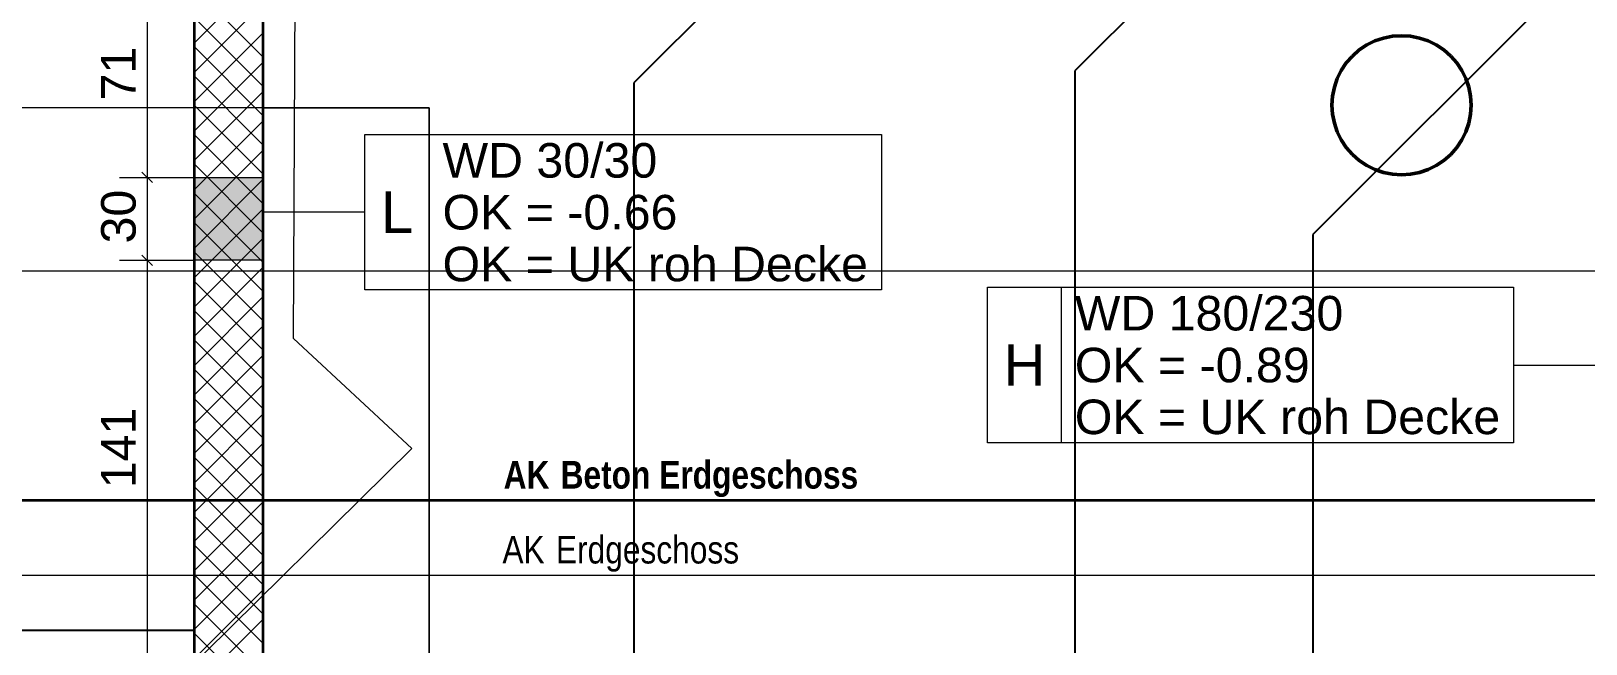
# Model space of a CAD drawing. Extents: x 885 to 2021, y 330 to 1122.
# Drawn here: x 1267.4 to 1379.8, y 547.6 to 592 of the extents above; entities that cross this region are included whole.
import ezdxf
from ezdxf.lldxf.tags import DXFTag

# ---------------------------------------------------------------- set-up
doc = ezdxf.new("R2010")
doc.units = 0
doc.layers.get('0').update_dxf_attribs({"lineweight": 18})
for name, color, linetype, lineweight in [('- Revision Neu', 7, 'Continuous', 25), ('000 Kataster Abbruch', 7, 'Continuous', 25), ('015 Innenwände Bauteilschraffuren Neu', 7, 'Continuous', 25), ('015 Innenwände Neu', 7, 'Continuous', 25), ('016 Trennwände Neu', 7, 'Continuous', 25), ('027 Oberhalb Neu', 7, 'Continuous', 25), ('030 Bodenaufbauten Neu', 7, 'Continuous', 25), ('035 Decken Neu', 7, 'Continuous', 25), ('080 Raum Innen Kontur Neu', 7, 'Continuous', 25), ('160 Beschriftungen Ausführung Neu', 7, 'Continuous', 25)]:
    doc.layers.add(name, color=color, linetype=linetype, lineweight=lineweight)
for name, color, linetype, lineweight, true_color in [('A_Durchbruchbeschriftung', 7, 'Continuous', 18, 0x008080), ('A_Mass_Aussparungen', 7, 'Continuous', 18, 0x0080ff), ('A_Wanddurchbruch', 7, 'Continuous', 18, 0x008080), ('S_Regenwasser_Einlage', 7, 'fein_strichliert-A0T8DHYQAL', 25, 0x0066cc), ('S_Schmutzwasser_Einlage', 7, 'fein_strichliert-A0T8DHYQAL', 25, 0xcc6600)]:
    doc.layers.add(name, color=color, linetype=linetype, lineweight=lineweight, true_color=true_color)
doc.styles.get("Standard").update_dxf_attribs({"font": 'arial.ttf'})
tags = doc.linetypes.add('Blase - eng', pattern='A,0,[2,5773_032 -1.UG1.shx,S=0.003987,R=0,X=-6.43284e-05,Y=0.012246],-0.5,0', length=0.5).pattern_tags.tags
tags[14:15] = [DXFTag(74, 4), DXFTag(75, 0), DXFTag(340, '0'), DXFTag(46, 1.0), DXFTag(50, 0.0), DXFTag(44, 0.0), DXFTag(45, 0.0)]
tags[12:13] = [DXFTag(74, 4), DXFTag(75, 0), DXFTag(340, '0'), DXFTag(46, 1.0), DXFTag(50, 0.0), DXFTag(44, 0.0), DXFTag(45, 0.0)]
tags = doc.linetypes.add('fein_strichliert-A0T8DHYQAL', pattern=[4, 1, -2, 1]).pattern_tags.tags
tags[8:9] = [DXFTag(74, 4), DXFTag(75, 0), DXFTag(340, '0'), DXFTag(46, 0.0), DXFTag(50, 0.0), DXFTag(44, 0.0), DXFTag(45, 0.0)]
tags[6:7] = [DXFTag(74, 4), DXFTag(75, 0), DXFTag(340, '0'), DXFTag(46, 0.0), DXFTag(50, 0.0), DXFTag(44, 0.0), DXFTag(45, 0.0)]
tags[4:5] = [DXFTag(74, 4), DXFTag(75, 0), DXFTag(340, '0'), DXFTag(46, 0.0), DXFTag(50, 0.0), DXFTag(44, 0.0), DXFTag(45, 0.0)]
tags = doc.linetypes.add('Strich 2_1mm', pattern=[0.003, 0.002, -0.001]).pattern_tags.tags
tags[6:7] = [DXFTag(74, 4), DXFTag(75, 0), DXFTag(340, '0'), DXFTag(46, 1.0), DXFTag(50, 0.0), DXFTag(44, 0.0), DXFTag(45, 0.0)]
tags[4:5] = [DXFTag(74, 4), DXFTag(75, 0), DXFTag(340, '0'), DXFTag(46, 1.0), DXFTag(50, 0.0), DXFTag(44, 0.0), DXFTag(45, 0.0)]
tags = doc.linetypes.add('Strichpunkt 3_1_1mm Achsen', pattern=[0.005, 0.003, -0.001, 0, -0.001]).pattern_tags.tags
tags[10:11] = [DXFTag(74, 4), DXFTag(75, 0), DXFTag(340, '0'), DXFTag(46, 1.0), DXFTag(50, 0.0), DXFTag(44, 0.0), DXFTag(45, 0.0)]
tags[8:9] = [DXFTag(74, 4), DXFTag(75, 0), DXFTag(340, '0'), DXFTag(46, 1.0), DXFTag(50, 0.0), DXFTag(44, 0.0), DXFTag(45, 0.0)]
tags[6:7] = [DXFTag(74, 4), DXFTag(75, 0), DXFTag(340, '0'), DXFTag(46, 1.0), DXFTag(50, 0.0), DXFTag(44, 0.0), DXFTag(45, 0.0)]
tags[4:5] = [DXFTag(74, 4), DXFTag(75, 0), DXFTag(340, '0'), DXFTag(46, 1.0), DXFTag(50, 0.0), DXFTag(44, 0.0), DXFTag(45, 0.0)]
tags = doc.linetypes.add('Unsichtbare Linie', pattern='A,0,[1,5773_032 -1.UG1.shx,S=10,R=0,X=0,Y=0],-10,0', length=10).pattern_tags.tags
tags[14:15] = [DXFTag(74, 4), DXFTag(75, 0), DXFTag(340, '0'), DXFTag(46, 1.0), DXFTag(50, 0.0), DXFTag(44, 0.0), DXFTag(45, 0.0)]
tags[12:13] = [DXFTag(74, 4), DXFTag(75, 0), DXFTag(340, '0'), DXFTag(46, 1.0), DXFTag(50, 0.0), DXFTag(44, 0.0), DXFTag(45, 0.0)]

# ---------------------------------------------------------------- blocks, each defined once
blk = doc.blocks.new('Referenz-A0T8DHYSAL', base_point=(1035.58, 400))
at = {"layer": 'S_Regenwasser_Einlage', "color": 0, "lineweight": -2}
for p, q in [((1348.67, 625.9), (1310.98, 588.21)), ((1310.98, 588.21), (1310.98, 511.08))]:
    blk.add_line(p, q, dxfattribs=at)
at = {"layer": 'S_Schmutzwasser_Einlage', "color": 0, "lineweight": -2}
for p, q in [((1437.62, 654.8), (1360.07, 577.25)), ((1379.67, 625.9), (1342.87, 589.1)), ((1342.87, 589.1), (1342.87, 527.72)), ((1360.07, 577.25), (1360.07, 535.75))]:
    blk.add_line(p, q, dxfattribs=at)
blk = doc.blocks.new('Referenz-A0T8DHYUAL', base_point=(896.59, 372.19))
at = {"layer": '- Revision Neu', "color": 0, "linetype": 'Blase - eng', "lineweight": 50, "ltscale": 0.125}
for p, q in [((1365.18, 591.46), (1364.56, 591.25)), ((1365.83, 591.59), (1365.18, 591.46)), ((1366.49, 591.63), (1365.83, 591.59)), ((1367.14, 591.59), (1366.49, 591.63)), ((1367.79, 591.46), (1367.14, 591.59)), ((1368.41, 591.25), (1367.79, 591.46)), ((1363.42, 590.6), (1362.93, 590.16)), ((1363.97, 590.96), (1363.42, 590.6)), ((1364.56, 591.25), (1363.97, 590.96)), ((1369, 590.96), (1368.41, 591.25)), ((1369.55, 590.6), (1369, 590.96)), ((1370.05, 590.16), (1369.55, 590.6)), ((1362.49, 589.67), (1362.13, 589.12)), ((1362.93, 590.16), (1362.49, 589.67)), ((1370.48, 589.67), (1370.05, 590.16)), ((1370.85, 589.12), (1370.48, 589.67)), ((1361.84, 588.53), (1361.63, 587.91)), ((1362.13, 589.12), (1361.84, 588.53)), ((1371.14, 588.53), (1370.85, 589.12)), ((1371.35, 587.91), (1371.14, 588.53)), ((1361.5, 587.26), (1361.45, 586.6)), ((1361.63, 587.91), (1361.5, 587.26)), ((1371.48, 587.26), (1371.35, 587.91)), ((1371.52, 586.6), (1371.48, 587.26)), ((1361.45, 586.6), (1361.5, 585.95)), ((1361.5, 585.95), (1361.63, 585.3)), ((1371.35, 585.3), (1371.48, 585.95)), ((1371.48, 585.95), (1371.52, 586.6)), ((1361.63, 585.3), (1361.84, 584.68)), ((1361.84, 584.68), (1362.13, 584.09)), ((1370.85, 584.09), (1371.14, 584.68)), ((1371.14, 584.68), (1371.35, 585.3)), ((1362.13, 584.09), (1362.49, 583.54)), ((1362.49, 583.54), (1362.93, 583.04)), ((1370.05, 583.04), (1370.48, 583.54)), ((1370.48, 583.54), (1370.85, 584.09)), ((1362.93, 583.04), (1363.42, 582.61)), ((1363.42, 582.61), (1363.97, 582.24)), ((1369, 582.24), (1369.55, 582.61)), ((1369.55, 582.61), (1370.05, 583.04)), ((1363.97, 582.24), (1364.56, 581.95)), ((1364.56, 581.95), (1365.18, 581.74)), ((1365.18, 581.74), (1365.83, 581.61)), ((1365.83, 581.61), (1366.49, 581.57)), ((1366.49, 581.57), (1367.14, 581.61)), ((1367.14, 581.61), (1367.79, 581.74)), ((1367.79, 581.74), (1368.41, 581.95)), ((1368.41, 581.95), (1369, 582.24))]:
    blk.add_line(p, q, dxfattribs=at)
at = {"layer": '000 Kataster Abbruch', "color": 0, "linetype": 'Strich 2_1mm', "lineweight": 13, "ltscale": 0.002197}
for p, q in [((1286.37, 569.73), (1287.43, 781.25)), ((1294.91, 561.77), (1286.37, 569.73)), ((1242.17, 509.68), (1294.91, 561.77))]:
    blk.add_line(p, q, dxfattribs=at)
at = {"layer": '015 Innenwände Bauteilschraffuren Neu', "color": 0, "linetype": 'Continuous', "lineweight": 0, "ltscale": 0.0169}
for p, q in [((1279.18, 591.08), (1284.18, 596.08)), ((1284.18, 590.08), (1279.18, 595.08)), ((1279.18, 588.96), (1284.18, 593.96)), ((1284.18, 587.96), (1279.18, 592.96)), ((1279.18, 586.84), (1284.18, 591.84)), ((1284.18, 585.84), (1279.18, 590.84)), ((1279.18, 584.72), (1284.18, 589.72)), ((1284.18, 583.72), (1279.18, 588.72)), ((1279.18, 582.6), (1284.18, 587.6)), ((1284.18, 581.6), (1279.18, 586.6)), ((1279.18, 580.48), (1284.18, 585.48)), ((1284.18, 579.47), (1279.18, 584.47)), ((1279.18, 578.36), (1284.18, 583.36)), ((1284.18, 577.35), (1279.18, 582.35)), ((1279.18, 576.24), (1284.18, 581.24)), ((1284.18, 575.23), (1279.18, 580.23)), ((1279.18, 574.11), (1284.18, 579.11)), ((1284.18, 573.11), (1279.18, 578.11)), ((1279.18, 571.99), (1284.18, 576.99)), ((1284.18, 570.99), (1279.18, 575.99)), ((1279.18, 569.87), (1284.18, 574.87)), ((1284.18, 568.87), (1279.18, 573.87)), ((1279.18, 567.75), (1284.18, 572.75)), ((1284.18, 566.75), (1279.18, 571.75)), ((1279.18, 565.63), (1284.18, 570.63)), ((1284.18, 564.63), (1279.18, 569.63)), ((1279.18, 563.51), (1284.18, 568.51)), ((1284.18, 562.5), (1279.18, 567.5)), ((1279.18, 561.39), (1284.18, 566.39)), ((1284.18, 560.38), (1279.18, 565.38)), ((1279.18, 559.26), (1284.18, 564.26)), ((1284.18, 558.26), (1279.18, 563.26)), ((1279.18, 557.14), (1284.18, 562.14)), ((1284.18, 556.14), (1279.18, 561.14)), ((1279.18, 555.02), (1284.18, 560.02)), ((1284.18, 554.02), (1279.18, 559.02)), ((1279.18, 552.9), (1284.18, 557.9)), ((1284.18, 551.9), (1279.18, 556.9)), ((1279.18, 550.78), (1284.18, 555.78)), ((1284.18, 549.78), (1279.18, 554.78)), ((1279.18, 548.66), (1284.18, 553.66)), ((1284.18, 547.65), (1279.18, 552.65)), ((1279.18, 546.54), (1284.18, 551.54)), ((1284.18, 545.53), (1279.18, 550.53)), ((1279.18, 544.42), (1284.18, 549.42)), ((1284.18, 543.41), (1279.18, 548.41))]:
    blk.add_line(p, q, dxfattribs=at)
at = {"layer": '015 Innenwände Neu', "color": 0, "lineweight": 35}
for p, q in [((1279.18, 628.6), (1279.18, 481.6)), ((1284.18, 481.6), (1284.18, 628.6))]:
    blk.add_line(p, q, dxfattribs=at)
at = {"layer": '016 Trennwände Neu', "color": 0, "lineweight": -2}
for q in [(1266.18, 548.6), (1279.18, 547.2)]:
    blk.add_line((1279.18, 548.6), q, dxfattribs=at)
at = {"layer": '027 Oberhalb Neu', "color": 0, "linetype": 'Strichpunkt 3_1_1mm Achsen', "lineweight": 35, "ltscale": 0.1225}
blk.add_line((1599.54, 558), (1035.78, 558), dxfattribs=at)
at = {"layer": '027 Oberhalb Neu', "color": 0, "linetype": 'Strichpunkt 3_1_1mm Achsen', "lineweight": 13, "ltscale": 0.0169}
blk.add_line((1030.18, 552.6), (1597.28, 552.6), dxfattribs=at)
at = {"layer": '030 Bodenaufbauten Neu', "color": 0, "linetype": 'Unsichtbare Linie', "lineweight": 13, "ltscale": 0.002197}
for p, q in [((1279.18, 628.6), (1279.18, 481.6)), ((1284.18, 481.6), (1284.18, 628.6))]:
    blk.add_line(p, q, dxfattribs=at)
at = {"layer": '035 Decken Neu', "color": 0, "linetype": 'Strich 2_1mm', "lineweight": 13, "ltscale": 0.002197}
for p, q in [((1284.18, 633.6), (1284.18, 586.4)), ((1284.18, 633.6), (1284.18, 586.4)), ((1284.18, 633.6), (1284.18, 586.4)), ((1284.18, 586.4), (1125.78, 586.4)), ((1284.18, 586.4), (1125.78, 586.4)), ((1284.18, 586.4), (1296.18, 586.4)), ((1284.18, 468.6), (1284.18, 586.4)), ((1284.18, 586.4), (1296.18, 586.4)), ((1296.18, 586.4), (1284.18, 586.4)), ((1284.18, 586.4), (1284.18, 468.6)), ((1296.18, 586.4), (1296.18, 468.6)), ((1296.18, 586.4), (1296.18, 468.6)), ((1296.18, 468.6), (1296.18, 586.4))]:
    blk.add_line(p, q, dxfattribs=at)
at = {"layer": '035 Decken Neu', "color": 0, "linetype": 'Unsichtbare Linie', "lineweight": 13, "ltscale": 0.002197}
for p, q in [((1284.18, 586.4), (1125.78, 586.4)), ((1296.18, 586.4), (1125.78, 586.4)), ((1284.18, 586.4), (1125.78, 586.4)), ((1284.18, 586.4), (1296.18, 586.4)), ((1284.18, 586.4), (1296.18, 586.4)), ((1296.18, 586.4), (1296.18, 468.6)), ((1296.18, 468.6), (1296.18, 586.4)), ((1296.18, 586.4), (1296.18, 468.6))]:
    blk.add_line(p, q, dxfattribs=at)
at = {"layer": '035 Decken Neu', "color": 0, "linetype": 'Strichpunkt 3_1_1mm Achsen', "lineweight": 13, "ltscale": 0.002197}
blk.add_line((1527.88, 574.6), (1035.78, 574.6), dxfattribs=at)
at = {"layer": '080 Raum Innen Kontur Neu', "color": 0, "linetype": 'Continuous', "lineweight": 13, "ltscale": 0.0169}
for p, q in [((1279.18, 548.6), (1279.18, 628.6)), ((1284.18, 628.6), (1284.18, 481.6)), ((1041.78, 548.6), (1279.18, 548.6))]:
    blk.add_line(p, q, dxfattribs=at)
at = {"layer": '160 Beschriftungen Ausführung Neu', "color": 0, "linetype": 'Continuous', "lineweight": 13, "ltscale": 0.0169, "char_height": 2, "attachment_point": 1}
for s, insert in [('{\\fArial Narrow|b1|i0;AK}', (1301.56, 560.86)), ('{\\fArial Narrow|b1|i0;Beton}', (1305.68, 560.86)), ('{\\fArial Narrow|b1|i0;Erdgeschoss}', (1312.81, 560.86)), ('{\\fArial Narrow;AK}', (1301.47, 555.44)), ('{\\fArial Narrow;Erdgeschoss}', (1305.34, 555.44))]:
    blk.add_mtext(s, dxfattribs=dict(at, insert=insert))
blk = doc.blocks.new('Durchbruch beschriften-A0T8DI02AL', base_point=(1336.54, 562.18))
at = {"color": 0, "linetype": 'ByBlock', "lineweight": -2, "ltscale": 0.18}
for p, q in [((1336.54, 562.18), (1336.54, 573.43)), ((1336.54, 573.43), (1374.59, 573.43)), ((1341.89, 562.18), (1341.89, 573.43)), ((1374.59, 573.43), (1374.59, 562.18)), ((1374.59, 567.8), (1382.38, 567.8)), ((1374.59, 562.18), (1336.54, 562.18))]:
    blk.add_line(p, q, dxfattribs=at)
at = {"color": 0, "linetype": 'ByBlock', "lineweight": -2, "ltscale": 0.18, "char_height": 2.5, "attachment_point": 1}
for s, insert in [('{\\fArial; WD 180/230 }', (1341.89, 572.8)), ('{\\fArial; OK = -0.89 }', (1341.89, 569.05)), ('{\\fArial; OK = UK roh Decke }', (1341.89, 565.3))]:
    blk.add_mtext(s, dxfattribs=dict(at, insert=insert))
at = {"color": 1, "linetype": 'ByBlock', "lineweight": -2, "ltscale": 0.18, "true_color": 0xff0000, "insert": (1337.7, 569.3), "char_height": 3, "attachment_point": 1}
blk.add_mtext('{\\fArial;H}', dxfattribs=at)
blk = doc.blocks.new('Wanddurchbruch-A0T8DI04AL', base_point=(1279.18, 575.38))
at = {"color": 0, "linetype": 'ByBlock', "lineweight": -2, "ltscale": 0.18}
for p, q in [((1279.18, 581.38), (1284.18, 581.38)), ((1279.18, 575.38), (1279.18, 581.38)), ((1284.18, 581.38), (1284.18, 575.38)), ((1284.18, 575.38), (1279.18, 575.38))]:
    blk.add_line(p, q, dxfattribs=at)
at = {"color": 30, "linetype": 'ByBlock', "lineweight": -2, "ltscale": 0.18, "true_color": 0xe18000}
blk.add_solid([(1284.18, 581.38), (1279.18, 581.38), (1284.18, 575.38), (1279.18, 575.38)], dxfattribs=at)
blk = doc.blocks.new('Durchbruch beschriften-A0T8DI06AL', base_point=(1284.18, 573.24))
at = {"color": 0, "linetype": 'ByBlock', "lineweight": -2, "ltscale": 0.18}
for p, q in [((1291.51, 573.24), (1291.51, 584.49)), ((1291.51, 584.49), (1328.87, 584.49)), ((1296.17, 573.24), (1296.17, 584.49)), ((1328.87, 584.49), (1328.87, 573.24)), ((1291.51, 578.86), (1284.18, 578.86)), ((1328.87, 573.24), (1291.51, 573.24))]:
    blk.add_line(p, q, dxfattribs=at)
at = {"color": 0, "linetype": 'ByBlock', "lineweight": -2, "ltscale": 0.18, "char_height": 2.5, "attachment_point": 1}
for s, insert in [('{\\fArial; WD 30/30 }', (1296.17, 583.86)), ('{\\fArial; OK = -0.66 }', (1296.17, 580.11)), ('{\\fArial; OK = UK roh Decke }', (1296.17, 576.36))]:
    blk.add_mtext(s, dxfattribs=dict(at, insert=insert))
at = {"color": 5, "linetype": 'ByBlock', "lineweight": -2, "ltscale": 0.18, "true_color": 0x0000ff, "insert": (1292.68, 580.36), "char_height": 3, "attachment_point": 1}
blk.add_mtext('{\\fArial;L}', dxfattribs=at)
blk = doc.blocks.new('Maß-A0T8DI2AAL', base_point=(1270.57, 479.06))
at = {"color": 0, "linetype": 'ByBlock', "lineweight": -2, "ltscale": 0.18}
for p, q in [((1275.78, 628.6), (1275.78, 480.08)), ((1273.78, 581.38), (1279.18, 581.38)), ((1276.16, 581), (1275.4, 581.76)), ((1276.16, 575), (1275.4, 575.76)), ((1273.78, 575.38), (1279.18, 575.38))]:
    blk.add_line(p, q, dxfattribs=at)
at = {"color": 0, "linetype": 'ByBlock', "lineweight": -2, "ltscale": 0.18, "char_height": 2.5, "attachment_point": 1, "rotation": 90}
for s, insert in [('{\\fArial;71}', (1272.45, 586.95)), ('{\\fArial;30}', (1272.45, 576.6)), ('{\\fArial;141}', (1272.45, 558.89))]:
    blk.add_mtext(s, dxfattribs=dict(at, insert=insert))

msp = doc.modelspace()

# ---------------------------------------------------------------- block references
at = {"color": 8, "lineweight": 25, "ltscale": 0.25, "true_color": 0x808080}
for name, p in [('Referenz-A0T8DHYUAL', (896.59, 372.19)), ('Referenz-A0T8DHYSAL', (1035.58, 400))]:
    msp.add_blockref(name, p, dxfattribs=at)
at = {"layer": 'A_Durchbruchbeschriftung', "ltscale": 0.18}
for name, p in [('Durchbruch beschriften-A0T8DI06AL', (1284.18, 573.24)), ('Durchbruch beschriften-A0T8DI02AL', (1336.54, 562.18))]:
    msp.add_blockref(name, p, dxfattribs=at)
at = {"layer": 'A_Mass_Aussparungen', "ltscale": 0.18}
msp.add_blockref('Maß-A0T8DI2AAL', (1270.57, 479.06), dxfattribs=at)
at = {"layer": 'A_Wanddurchbruch', "ltscale": 0.18}
msp.add_blockref('Wanddurchbruch-A0T8DI04AL', (1279.18, 575.38), dxfattribs=at)

doc.saveas('drawing.dxf')
